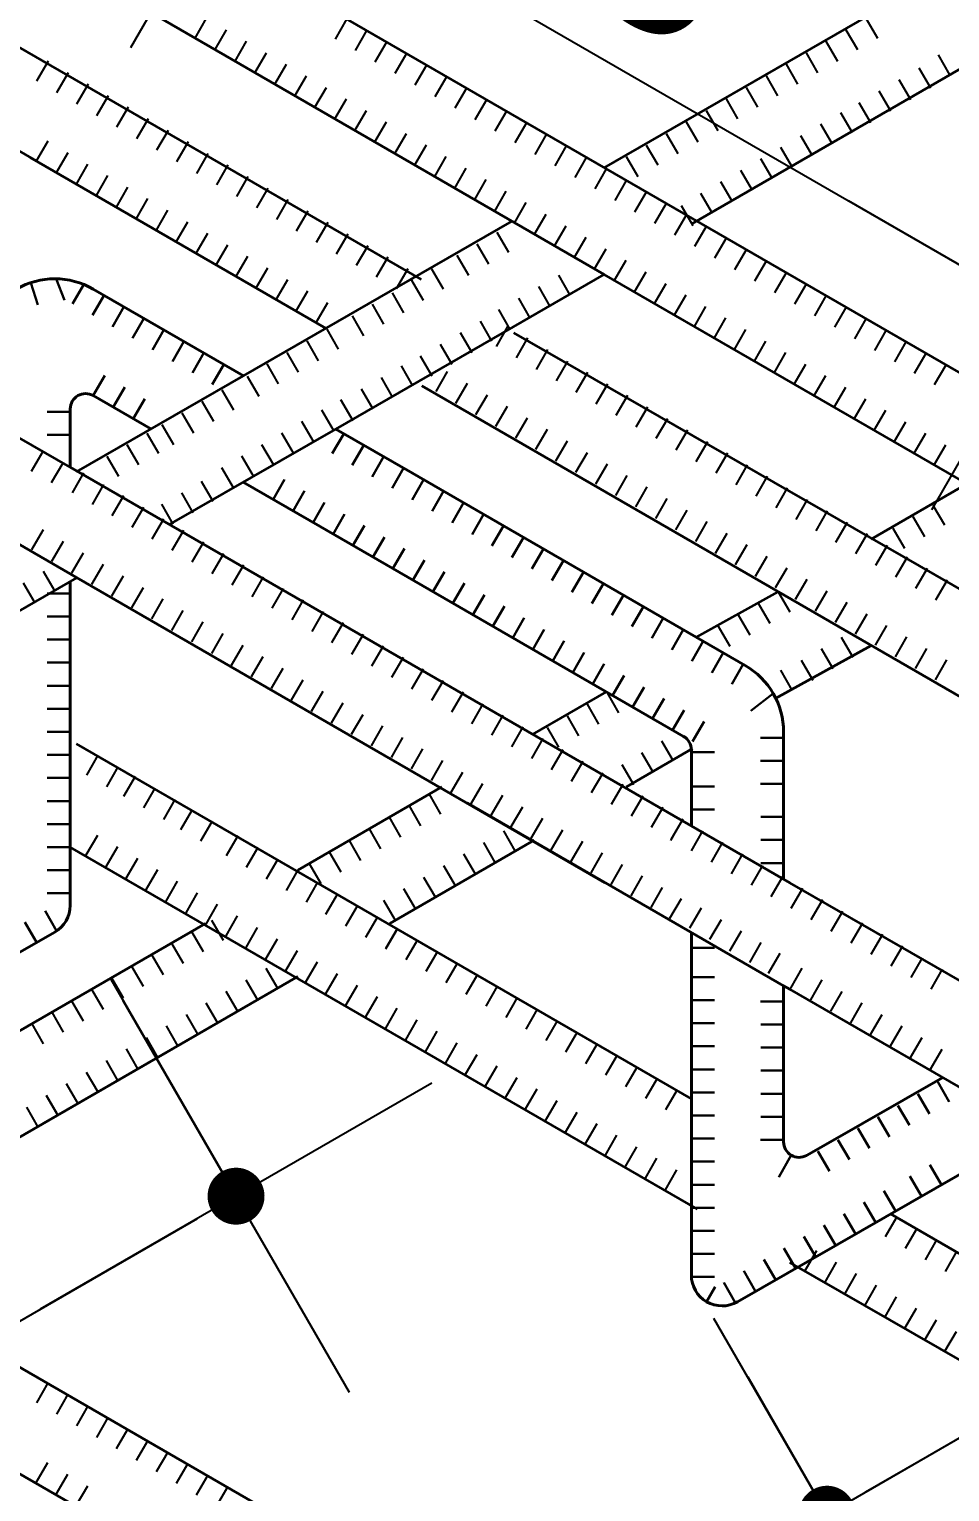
# Model space of a CAD drawing. Header units: inches. Extents: x -159432 to -126829, y -44881 to -40109.
# Drawn here: x -146583 to -146541.7, y -42221.3 to -42155.6 of the extents above; entities that cross this region are included whole.
import ezdxf

# ---------------------------------------------------------------- set-up
doc = ezdxf.new("R2010")
doc.units = ezdxf.units.IN
doc.header["$LTSCALE"] = 10
doc.header["$MEASUREMENT"] = 0
doc.header["$PDMODE"] = 34
doc.layers.get('0').update_dxf_attribs({"color": 140, "lineweight": 25})
doc.layers.get('Defpoints').update_dxf_attribs({"lineweight": 25})
for name, color, linetype, lineweight in [('DIM', 6, 'Continuous', 25), ('DIMENSION', 6, 'Continuous', 25), ('hatch', 141, 'Continuous', 30), ('LINTEL', 12, 'Continuous', 35), ('SLAB  RODS', 212, 'Continuous', 40)]:
    doc.layers.add(name, color=color, linetype=linetype, lineweight=lineweight)
doc.dimstyles.new('ARCHITECT$0', dxfattribs={"dimscale": 0, "dimtxt": 8, "dimasz": 2, "dimexe": 0, "dimexo": 3, "dimgap": 2, "dimtad": 1, "dimdec": 0, "dimlfac": -1, "dimzin": 3, "dimdsep": 46, "dimlunit": 4, "dimtxsty": 'Standard', "dimblk": 'DIM', "dimcen": 0.125, "dimdle": 10.5, "dimclrd": 6, "dimclre": 6, "dimclrt": 2, "dimadec": 0, "dimazin": 0, "dimtfac": 1, "dimtdec": 0, "dimtofl": 0, "dimtmove": 2, "dimatfit": 3, "dimldrblk": 'DOT', "dimfxl": 1, "dimfrac": 2, "dimtolj": 2, "dimtzin": 3, "dimlwd": -1, "dimlwe": -1, "dimarcsym": 0})

# ---------------------------------------------------------------- blocks, each defined once
blk = doc.blocks.new('DIM')
at = {"layer": 'DIM'}
for p, q in [((0, 5.082), (0, -5.082)), ((5.082, 0), (-5.082, 0))]:
    blk.add_line(p, q, dxfattribs=at)
at = {"layer": 'DIM', "const_width": 0.64}
blk.add_lwpolyline([(-0.32, 0, 1), (0.32, 0, 1)], format="xyb", close=True, dxfattribs=at)
blk = doc.blocks.new('*D385')
at = {"layer": 'Defpoints', "color": 0, "ltscale": 8}
for p in [(-146495.861, -42181.029), (-146490.796, -42189.803), (-146552.243, -42213.581)]:
    blk.add_point(p, dxfattribs=at)
at = {"layer": 'DIMENSION', "color": 6, "ltscale": 8}
for p, q in [((-146494.361, -42183.627), (-146490.796, -42189.803)), ((-146545.445, -42221.354), (-146492.528, -42190.803)), ((-146550.743, -42216.179), (-146547.177, -42222.354))]:
    blk.add_line(p, q, dxfattribs=at)
at = {"layer": 'DIMENSION', "color": 6, "ltscale": 8, "xscale": 2, "yscale": 2, "zscale": 2}
for p, rotation in [((-146490.796, -42189.803), 29.9999999999889), ((-146547.177, -42222.354), 209.9999999999889)]:
    blk.add_blockref('DIM', p, dxfattribs=dict(at, rotation=rotation))
at = {"layer": 'DIMENSION', "color": 2, "ltscale": 8, "insert": (-146521.987, -42200.882), "char_height": 8, "attachment_point": 5, "rotation": 30}
blk.add_mtext('\\A2;10"', dxfattribs=at)
blk = doc.blocks.new('_Dot')
at = {"color": 0, "linetype": 'ByBlock', "lineweight": -2}
blk.add_line((-0.5, 0), (-1, 0), dxfattribs=at)
at = {"color": 0, "linetype": 'ByBlock', "const_width": 0.5}
blk.add_lwpolyline([(-0.25, 0, 1), (0.25, 0, 1)], format="xyb", close=True, dxfattribs=at)
blk = doc.blocks.new('*D386')
at = {"layer": 'Defpoints', "color": 0, "ltscale": 8}
for p in [(-146580.87, -42195.709), (-146573.741, -42208.057), (-146636.842, -42228.024)]:
    blk.add_point(p, dxfattribs=at)
at = {"layer": 'DIMENSION', "color": 6, "ltscale": 8}
for p, q in [((-146579.37, -42198.307), (-146573.741, -42208.057)), ((-146627.981, -42239.372), (-146575.473, -42209.057)), ((-146635.342, -42230.622), (-146629.713, -42240.372))]:
    blk.add_line(p, q, dxfattribs=at)
at = {"layer": 'DIMENSION', "color": 6, "ltscale": 8, "xscale": 2, "yscale": 2, "zscale": 2}
for p, rotation in [((-146573.741, -42208.057), 29.99999999999401), ((-146629.713, -42240.372), 209.999999999994)]:
    blk.add_blockref('DIM', p, dxfattribs=dict(at, rotation=rotation))
at = {"layer": 'DIMENSION', "color": 2, "ltscale": 8, "insert": (-146604.727, -42219.019), "char_height": 8, "attachment_point": 5, "rotation": 30}
blk.add_mtext('\\A2;10"', dxfattribs=at)
blk = doc.blocks.new('*D369')
at = {"layer": 'Defpoints', "color": 0, "ltscale": 8}
for p in [(-146577.908, -42155.435), (-146537.405, -42168.398), (-146541.917, -42176.214)]:
    blk.add_point(p, dxfattribs=at)
at = {"layer": 'DIMENSION', "color": 6, "ltscale": 8}
for p, q in [((-146576.408, -42152.837), (-146573.395, -42147.619)), ((-146571.663, -42148.619), (-146539.137, -42167.398)), ((-146540.417, -42173.616), (-146537.405, -42168.398))]:
    blk.add_line(p, q, dxfattribs=at)
at = {"layer": 'DIMENSION', "color": 6, "ltscale": 8, "xscale": 2, "yscale": 2, "zscale": 2}
for p, rotation in [((-146573.395, -42147.619), 150.0000000000108), ((-146537.405, -42168.398), 330.0000000000108)]:
    blk.add_blockref('DIM', p, dxfattribs=dict(at, rotation=rotation))
at = {"layer": 'DIMENSION', "color": 2, "ltscale": 8, "insert": (-146552.4, -42152.813), "char_height": 8, "attachment_point": 5, "rotation": 330}
blk.add_mtext('\\A2;3"', dxfattribs=at)

msp = doc.modelspace()

# ---------------------------------------------------------------- linework, layer by layer
at = {"layer": 'DIMENSION'}
for p, q in [((-146575.58297, -42155.99897), (-146575.06411, -42155.10134)), ((-146568.77225, -42155.14237), (-146569.29111, -42156.04)), ((-146574.68507, -42156.51737), (-146574.16621, -42155.61974)), ((-146567.87435, -42155.66077), (-146568.39321, -42156.5584)), ((-146573.78718, -42157.03577), (-146573.26832, -42156.13814)), ((-146566.97646, -42156.17917), (-146567.49532, -42157.0768)), ((-146582.18498, -42157.03541), (-146582.70384, -42157.93305)), ((-146572.88928, -42157.55417), (-146572.37042, -42156.65654)), ((-146571.99139, -42158.07257), (-146571.47253, -42157.17494)), ((-146566.07856, -42156.69757), (-146566.59742, -42157.5952)), ((-146565.18067, -42157.21597), (-146565.69953, -42158.1136)), ((-146581.28709, -42157.55381), (-146581.80595, -42158.45145)), ((-146571.09349, -42158.59097), (-146570.57463, -42157.69334)), ((-146564.28277, -42157.73437), (-146564.80163, -42158.632)), ((-146580.38919, -42158.07221), (-146580.90805, -42158.96985)), ((-146570.1956, -42159.10937), (-146569.67674, -42158.21174)), ((-146563.38488, -42158.25277), (-146563.90374, -42159.1504)), ((-146579.4913, -42158.59061), (-146580.01015, -42159.48825)), ((-146578.5934, -42159.10901), (-146579.11226, -42160.00665)), ((-146569.2977, -42159.62777), (-146568.77884, -42158.73014)), ((-146562.48698, -42158.77117), (-146563.00584, -42159.6688)), ((-146577.69551, -42159.62741), (-146578.21436, -42160.52505)), ((-146568.3998, -42160.14617), (-146567.88095, -42159.24854)), ((-146567.50191, -42160.66457), (-146566.98305, -42159.76694)), ((-146561.58909, -42159.28957), (-146562.10795, -42160.1872)), ((-146560.69119, -42159.80797), (-146561.21005, -42160.7056)), ((-146576.79761, -42160.14581), (-146577.31647, -42161.04345)), ((-146566.60401, -42161.18297), (-146566.08516, -42160.28534)), ((-146559.7933, -42160.32637), (-146560.31216, -42161.224)), ((-146582.71043, -42161.52082), (-146582.19158, -42160.62319)), ((-146581.81254, -42162.03922), (-146581.29368, -42161.14159)), ((-146575.89972, -42160.66421), (-146576.41857, -42161.56185)), ((-146575.00182, -42161.18261), (-146575.52068, -42162.08025)), ((-146565.70612, -42161.70137), (-146565.18726, -42160.80374)), ((-146558.8954, -42160.84477), (-146559.41426, -42161.7424)), ((-146580.91464, -42162.55762), (-146580.39579, -42161.65999)), ((-146574.10393, -42161.70101), (-146574.62278, -42162.59865)), ((-146564.80822, -42162.21977), (-146564.28937, -42161.32214)), ((-146563.91033, -42162.73817), (-146563.39147, -42161.84054)), ((-146557.99751, -42161.36317), (-146558.51637, -42162.2608)), ((-146580.01675, -42163.07602), (-146579.49789, -42162.17839)), ((-146573.20603, -42162.21941), (-146573.72489, -42163.11705)), ((-146563.01243, -42163.25657), (-146562.49358, -42162.35894)), ((-146557.09961, -42161.88157), (-146557.61847, -42162.7792)), ((-146556.20172, -42162.39997), (-146556.72057, -42163.2976)), ((-146579.11885, -42163.59442), (-146578.6, -42162.69679)), ((-146572.30814, -42162.73781), (-146572.82699, -42163.63545)), ((-146562.11454, -42163.77497), (-146561.59568, -42162.87734)), ((-146555.30382, -42162.91837), (-146555.82268, -42163.816)), ((-146578.22096, -42164.11282), (-146577.7021, -42163.21519)), ((-146577.32306, -42164.63122), (-146576.80421, -42163.73359)), ((-146571.41024, -42163.25621), (-146571.9291, -42164.15385)), ((-146570.51235, -42163.77461), (-146571.0312, -42164.67225)), ((-146561.21664, -42164.29337), (-146560.69779, -42163.39574)), ((-146554.40593, -42163.43677), (-146554.92478, -42164.3344)), ((-146576.42517, -42165.14962), (-146575.90631, -42164.25199)), ((-146569.61445, -42164.29301), (-146570.13331, -42165.19065)), ((-146560.31875, -42164.81177), (-146559.79989, -42163.91414)), ((-146559.42085, -42165.33017), (-146558.902, -42164.43254)), ((-146553.50803, -42163.95517), (-146554.02689, -42164.8528)), ((-146552.61014, -42164.47357), (-146553.12899, -42165.3712)), ((-146575.52727, -42165.66802), (-146575.00841, -42164.77039)), ((-146568.71656, -42164.81141), (-146569.23541, -42165.70905)), ((-146558.52296, -42165.84857), (-146558.0041, -42164.95094)), ((-146551.71224, -42164.99197), (-146552.2311, -42165.8896)), ((-146574.62938, -42166.18642), (-146574.11052, -42165.28879)), ((-146573.73148, -42166.70482), (-146573.21262, -42165.80719)), ((-146567.81866, -42165.32981), (-146568.33752, -42166.22745)), ((-146557.62506, -42166.36697), (-146557.10621, -42165.46934)), ((-146550.81435, -42165.51037), (-146551.3332, -42166.408)), ((-146572.83359, -42167.22322), (-146572.31473, -42166.32559)), ((-146566.92077, -42165.84821), (-146567.43962, -42166.74585)), ((-146566.02287, -42166.36661), (-146566.54173, -42167.26425)), ((-146556.72717, -42166.88537), (-146556.20831, -42165.98774)), ((-146549.91645, -42166.02877), (-146550.43531, -42166.9264)), ((-146571.93569, -42167.74162), (-146571.41683, -42166.84399)), ((-146555.82927, -42167.40377), (-146555.31042, -42166.50614)), ((-146554.93138, -42167.92217), (-146554.41252, -42167.02454)), ((-146549.01856, -42166.54717), (-146549.53741, -42167.4448)), ((-146548.12066, -42167.06557), (-146548.63952, -42167.9632)), ((-146571.0378, -42168.26002), (-146570.51894, -42167.36239)), ((-146554.03348, -42168.44057), (-146553.51463, -42167.54294)), ((-146547.22277, -42167.58397), (-146547.74162, -42168.4816)), ((-146570.1399, -42168.77842), (-146569.62104, -42167.88079)), ((-146553.13559, -42168.95897), (-146552.61673, -42168.06134)), ((-146546.32487, -42168.10237), (-146546.84373, -42169)), ((-146561.53339, -42168.95861), (-146562.05225, -42169.85625)), ((-146552.23769, -42169.47737), (-146551.71883, -42168.57974)), ((-146551.3398, -42169.99577), (-146550.82094, -42169.09814)), ((-146545.42698, -42168.62077), (-146545.94583, -42169.5184)), ((-146560.6355, -42169.47701), (-146561.15436, -42170.37465)), ((-146550.4419, -42170.51417), (-146549.92304, -42169.61654)), ((-146544.52908, -42169.13917), (-146545.04794, -42170.0368)), ((-146543.63119, -42169.65757), (-146544.15004, -42170.5552)), ((-146559.7376, -42169.99541), (-146560.25646, -42170.89305)), ((-146549.54401, -42171.03257), (-146549.02515, -42170.13494)), ((-146542.73329, -42170.17597), (-146543.25215, -42171.0736)), ((-146564.75253, -42171.88882), (-146564.23367, -42170.99119)), ((-146558.83971, -42170.51381), (-146559.35857, -42171.41145)), ((-146557.94181, -42171.03221), (-146558.46067, -42171.92985)), ((-146548.64611, -42171.55097), (-146548.12725, -42170.65334)), ((-146541.83539, -42170.69437), (-146542.35425, -42171.592)), ((-146563.85464, -42172.40722), (-146563.33578, -42171.50959)), ((-146557.04392, -42171.55061), (-146557.56278, -42172.44825)), ((-146547.74822, -42172.06937), (-146547.22936, -42171.17174)), ((-146546.85032, -42172.58777), (-146546.33146, -42171.69014)), ((-146562.95674, -42172.92562), (-146562.43788, -42172.02799)), ((-146556.14602, -42172.06901), (-146556.66488, -42172.96665)), ((-146545.95243, -42173.10617), (-146545.43357, -42172.20854)), ((-146562.05885, -42173.44402), (-146561.53999, -42172.54639)), ((-146555.24813, -42172.58741), (-146555.76699, -42173.48505)), ((-146545.05453, -42173.62457), (-146544.53567, -42172.72694)), ((-146561.16095, -42173.96242), (-146560.64209, -42173.06479)), ((-146560.26306, -42174.48082), (-146559.7442, -42173.58319)), ((-146554.35023, -42173.10581), (-146554.86909, -42174.00345)), ((-146553.45234, -42173.62421), (-146553.9712, -42174.52185)), ((-146544.15664, -42174.14297), (-146543.63778, -42173.24534)), ((-146559.36516, -42174.99922), (-146558.8463, -42174.10159)), ((-146552.55444, -42174.14261), (-146553.0733, -42175.04025)), ((-146543.25874, -42174.66137), (-146542.73988, -42173.76374)), ((-146542.36085, -42175.17977), (-146541.84199, -42174.28214)), ((-146582.43171, -42174.58077), (-146582.95057, -42175.4784)), ((-146558.46726, -42175.51762), (-146557.94841, -42174.61999)), ((-146551.65655, -42174.66101), (-146552.17541, -42175.55865)), ((-146581.53408, -42175.09963), (-146582.05294, -42175.99726)), ((-146580.59342, -42175.54405), (-146581.11228, -42176.44168)), ((-146557.56937, -42176.03602), (-146557.05051, -42175.13839)), ((-146556.67147, -42176.55442), (-146556.15262, -42175.65679)), ((-146550.75865, -42175.17941), (-146551.27751, -42176.07705)), ((-146579.69579, -42176.06291), (-146580.21465, -42176.96054)), ((-146555.77358, -42177.07282), (-146555.25472, -42176.17519)), ((-146549.86076, -42175.69781), (-146550.37962, -42176.59545)), ((-146548.96286, -42176.21621), (-146549.48172, -42177.11385)), ((-146578.79816, -42176.58177), (-146579.31702, -42177.4794)), ((-146554.87568, -42177.59122), (-146554.35683, -42176.69359)), ((-146548.06497, -42176.73461), (-146548.58383, -42177.63225)), ((-146577.90053, -42177.10062), (-146578.41939, -42177.99825)), ((-146577.0029, -42177.61948), (-146577.52176, -42178.51711)), ((-146553.97779, -42178.10962), (-146553.45893, -42177.21199)), ((-146547.16707, -42177.25301), (-146547.68593, -42178.15065)), ((-146582.91466, -42178.99265), (-146582.39581, -42178.09502)), ((-146576.10527, -42178.13834), (-146576.62413, -42179.03597)), ((-146553.07989, -42178.62802), (-146552.56104, -42177.73039)), ((-146552.182, -42179.14642), (-146551.66314, -42178.24879)), ((-146546.26918, -42177.77141), (-146546.78803, -42178.66905)), ((-146545.37128, -42178.28981), (-146545.89014, -42179.18745)), ((-146582.01703, -42179.51151), (-146581.49818, -42178.61388)), ((-146575.20764, -42178.6572), (-146575.7265, -42179.55483)), ((-146551.2841, -42179.66482), (-146550.76525, -42178.76719)), ((-146544.47339, -42178.80821), (-146544.99224, -42179.70585)), ((-146581.1194, -42180.03037), (-146580.60055, -42179.13274)), ((-146574.31001, -42179.17605), (-146574.82887, -42180.07368)), ((-146550.38621, -42180.18322), (-146549.86735, -42179.28559)), ((-146543.57549, -42179.32661), (-146544.09435, -42180.22425)), ((-146580.22177, -42180.54923), (-146579.70291, -42179.6516)), ((-146579.32414, -42181.06809), (-146578.80528, -42180.17045)), ((-146573.41238, -42179.69491), (-146573.93124, -42180.59254)), ((-146572.51475, -42180.21377), (-146573.0336, -42181.1114)), ((-146549.48831, -42180.70162), (-146548.96946, -42179.80399)), ((-146542.6776, -42179.84501), (-146543.19645, -42180.74265)), ((-146578.42651, -42181.58694), (-146577.90765, -42180.68931)), ((-146571.61712, -42180.73263), (-146572.13597, -42181.63026)), ((-146548.59042, -42181.22002), (-146548.07156, -42180.32239)), ((-146547.69252, -42181.73842), (-146547.17367, -42180.84079)), ((-146541.7797, -42180.36341), (-146542.29856, -42181.26105)), ((-146577.52888, -42182.1058), (-146577.01002, -42181.20817)), ((-146570.71949, -42181.25148), (-146571.23834, -42182.14912)), ((-146546.79463, -42182.25682), (-146546.27577, -42181.35919)), ((-146576.63125, -42182.62466), (-146576.11239, -42181.72703)), ((-146575.73362, -42183.14352), (-146575.21476, -42182.24589)), ((-146569.82185, -42181.77034), (-146570.34071, -42182.66797)), ((-146545.89673, -42182.77522), (-146545.37788, -42181.87759)), ((-146574.83599, -42183.66237), (-146574.31713, -42182.76474)), ((-146568.92422, -42182.2892), (-146569.44308, -42183.18683)), ((-146568.02659, -42182.80806), (-146568.54545, -42183.70569)), ((-146544.99884, -42183.29362), (-146544.47998, -42182.39599)), ((-146573.93836, -42184.18123), (-146573.4195, -42183.2836)), ((-146567.12896, -42183.32692), (-146567.64782, -42184.22455)), ((-146544.10094, -42183.81202), (-146543.58208, -42182.91439)), ((-146543.20305, -42184.33042), (-146542.68419, -42183.43279)), ((-146573.04073, -42184.70009), (-146572.52187, -42183.80246)), ((-146566.23133, -42183.84577), (-146566.75019, -42184.7434)), ((-146542.30515, -42184.84882), (-146541.78629, -42183.95119)), ((-146572.1431, -42185.21895), (-146571.62424, -42184.32132)), ((-146571.24547, -42185.7378), (-146570.72661, -42184.84017)), ((-146565.3337, -42184.36463), (-146565.85256, -42185.26226)), ((-146570.34783, -42186.25666), (-146569.82898, -42185.35903)), ((-146564.43607, -42184.88349), (-146564.95493, -42185.78112)), ((-146563.53844, -42185.40235), (-146564.0573, -42186.29998)), ((-146569.4502, -42186.77552), (-146568.93135, -42185.87789)), ((-146562.64081, -42185.9212), (-146563.15967, -42186.81883)), ((-146568.55257, -42187.29438), (-146568.03372, -42186.39675)), ((-146561.74318, -42186.44006), (-146562.26204, -42187.33769)), ((-146567.65494, -42187.81324), (-146567.13608, -42186.9156)), ((-146566.75731, -42188.33209), (-146566.23845, -42187.43446)), ((-146560.84555, -42186.95892), (-146561.36441, -42187.85655)), ((-146559.94792, -42187.47778), (-146560.46677, -42188.37541)), ((-146565.85968, -42188.85095), (-146565.34082, -42187.95332)), ((-146559.05029, -42187.99663), (-146559.56914, -42188.89427)), ((-146579.94853, -42188.23337), (-146580.46739, -42189.131)), ((-146579.0509, -42188.75223), (-146579.56976, -42189.64986)), ((-146564.96205, -42189.36981), (-146564.44319, -42188.47218)), ((-146558.15266, -42188.51549), (-146558.67151, -42189.41312)), ((-146578.28222, -42189.19053), (-146578.80108, -42190.08816)), ((-146564.06442, -42189.88867), (-146563.54556, -42188.99104)), ((-146557.25502, -42189.03435), (-146557.77388, -42189.93198)), ((-146577.38459, -42189.70939), (-146577.90345, -42190.60702)), ((-146563.16679, -42190.40752), (-146562.64793, -42189.50989)), ((-146562.26916, -42190.92638), (-146561.7503, -42190.02875)), ((-146556.35739, -42189.55321), (-146556.87625, -42190.45084)), ((-146555.45976, -42190.07207), (-146555.97862, -42190.9697)), ((-146576.48696, -42190.22825), (-146577.00581, -42191.12588)), ((-146575.71201, -42190.68421), (-146576.23087, -42191.58184)), ((-146561.37153, -42191.44524), (-146560.85267, -42190.54761)), ((-146554.56213, -42190.59092), (-146555.08099, -42191.48855)), ((-146574.81438, -42191.20307), (-146575.33323, -42192.1007)), ((-146560.4739, -42191.9641), (-146559.95504, -42191.06647)), ((-146553.698, -42191.16774), (-146554.21686, -42192.06537)), ((-146553.6645, -42191.10978), (-146554.18336, -42192.00741)), ((-146580.47451, -42192.71969), (-146579.95566, -42191.82206)), ((-146573.66512, -42191.86537), (-146574.18398, -42192.763)), ((-146559.57627, -42192.48295), (-146559.05741, -42191.58532)), ((-146558.67863, -42193.00181), (-146558.15978, -42192.10418)), ((-146552.76687, -42191.62864), (-146553.28573, -42192.52627)), ((-146579.57688, -42193.23855), (-146579.05802, -42192.34092)), ((-146572.76749, -42192.38423), (-146573.28634, -42193.28186)), ((-146557.781, -42193.52067), (-146557.26215, -42192.62304)), ((-146551.86924, -42192.1475), (-146552.3881, -42193.04513)), ((-146550.97161, -42192.66635), (-146551.49047, -42193.56398)), ((-146578.67925, -42193.7574), (-146578.16039, -42192.85977)), ((-146577.78162, -42194.27626), (-146577.26276, -42193.37863)), ((-146571.86986, -42192.90309), (-146572.38871, -42193.80072)), ((-146570.97223, -42193.42195), (-146571.49108, -42194.31958)), ((-146556.88337, -42194.03953), (-146556.36452, -42193.1419)), ((-146550.07398, -42193.18521), (-146550.59284, -42194.08284)), ((-146576.88399, -42194.79512), (-146576.36513, -42193.89749)), ((-146570.07459, -42193.9408), (-146570.59345, -42194.83843)), ((-146555.98574, -42194.55839), (-146555.46689, -42193.66075)), ((-146549.17635, -42193.70407), (-146549.69521, -42194.6017)), ((-146575.98636, -42195.31398), (-146575.4675, -42194.41635)), ((-146569.19733, -42194.4949), (-146569.71619, -42195.39253)), ((-146555.08811, -42195.07724), (-146554.56925, -42194.17961)), ((-146554.24307, -42195.5657), (-146553.72421, -42194.66807)), ((-146548.27872, -42194.22293), (-146548.79757, -42195.12056)), ((-146548.27872, -42194.22293), (-146548.79757, -42195.12056)), ((-146547.38109, -42194.74178), (-146547.89994, -42195.63942)), ((-146575.08873, -42195.83284), (-146574.56987, -42194.9352)), ((-146568.2997, -42195.01376), (-146568.81856, -42195.91139)), ((-146553.34087, -42195.99077), (-146552.82201, -42195.09314)), ((-146546.48346, -42195.26064), (-146547.00231, -42196.15827)), ((-146574.1911, -42196.35169), (-146573.67224, -42195.45406)), ((-146573.29347, -42196.87055), (-146572.77461, -42195.97292)), ((-146567.40207, -42195.53261), (-146567.92093, -42196.43024)), ((-146566.50444, -42196.05147), (-146567.0233, -42196.9491)), ((-146566.48407, -42196.01623), (-146567.00293, -42196.91387)), ((-146552.44324, -42196.50962), (-146551.92438, -42195.61199)), ((-146545.58582, -42195.7795), (-146546.10468, -42196.67713)), ((-146572.39584, -42197.38941), (-146571.87698, -42196.49178)), ((-146565.58644, -42196.53509), (-146566.1053, -42197.43272)), ((-146551.54561, -42197.02848), (-146551.02675, -42196.13085)), ((-146550.64798, -42197.54734), (-146550.12912, -42196.64971)), ((-146544.68819, -42196.29836), (-146545.20705, -42197.19599)), ((-146571.49821, -42197.90827), (-146570.97935, -42197.01064)), ((-146564.68881, -42197.05395), (-146565.20767, -42197.95158)), ((-146549.80293, -42198.0358), (-146549.28407, -42197.13817)), ((-146543.79056, -42196.81722), (-146544.30942, -42197.71485)), ((-146542.89293, -42197.33607), (-146543.41179, -42198.2337)), ((-146570.60057, -42198.42712), (-146570.08172, -42197.52949)), ((-146563.79118, -42197.57281), (-146564.31004, -42198.47044)), ((-146548.8047, -42198.70925), (-146548.28584, -42197.81162)), ((-146541.9953, -42197.85493), (-146542.51416, -42198.75256)), ((-146569.70294, -42198.94598), (-146569.18409, -42198.04835)), ((-146568.80531, -42199.46484), (-146568.28646, -42198.56721)), ((-146562.89355, -42198.09167), (-146563.41241, -42198.9893)), ((-146561.99592, -42198.61052), (-146562.51478, -42199.50815)), ((-146547.90707, -42199.2281), (-146547.38821, -42198.33047)), ((-146567.90768, -42199.9837), (-146567.38882, -42199.08607)), ((-146561.09829, -42199.12938), (-146561.61715, -42200.02701)), ((-146547.00944, -42199.74696), (-146546.49058, -42198.84933)), ((-146567.01005, -42200.50255), (-146566.49119, -42199.60492)), ((-146567.01005, -42200.50255), (-146566.49119, -42199.60492)), ((-146560.20066, -42199.64824), (-146560.71951, -42200.54587)), ((-146546.1118, -42200.26582), (-146545.59295, -42199.36819)), ((-146545.21417, -42200.78468), (-146544.69532, -42199.88705)), ((-146566.11242, -42201.02141), (-146565.59356, -42200.12378)), ((-146565.21479, -42201.54027), (-146564.69593, -42200.64264)), ((-146559.30303, -42200.1671), (-146559.82188, -42201.06473)), ((-146544.31654, -42201.30354), (-146543.79769, -42200.4059)), ((-146564.31716, -42202.05913), (-146563.7983, -42201.1615)), ((-146558.4054, -42200.68595), (-146558.92425, -42201.58358)), ((-146557.50776, -42201.20481), (-146558.02662, -42202.10244)), ((-146543.41891, -42201.82239), (-146542.90005, -42200.92476)), ((-146563.41953, -42202.57799), (-146562.90067, -42201.68035)), ((-146556.61013, -42201.72367), (-146557.12899, -42202.6213)), ((-146542.52128, -42202.34125), (-146542.00242, -42201.44362)), ((-146562.5219, -42203.09684), (-146562.00304, -42202.19921)), ((-146555.7125, -42202.24253), (-146556.23136, -42203.14016)), ((-146555.7125, -42202.24253), (-146556.23136, -42203.14016)), ((-146561.62427, -42203.6157), (-146561.10541, -42202.71807)), ((-146560.72664, -42204.13456), (-146560.20778, -42203.23693)), ((-146554.81487, -42202.76138), (-146555.33373, -42203.65902)), ((-146553.91724, -42203.28024), (-146554.4361, -42204.17787)), ((-146559.82901, -42204.65342), (-146559.31015, -42203.75579)), ((-146558.93138, -42205.17227), (-146558.41252, -42204.27464)), ((-146558.03374, -42205.69113), (-146557.51489, -42204.7935)), ((-146557.13611, -42206.20999), (-146556.61726, -42205.31236)), ((-146556.23848, -42206.72885), (-146555.71963, -42205.83122)), ((-146555.34085, -42207.2477), (-146554.82199, -42206.35007)), ((-146554.44322, -42207.76656), (-146553.92436, -42206.86893)), ((-146544.0433, -42208.98768), (-146544.56216, -42209.88531)), ((-146543.14567, -42209.50653), (-146543.66453, -42210.40417)), ((-146548.15981, -42211.39857), (-146547.64095, -42210.50094)), ((-146542.24804, -42210.02539), (-146542.7669, -42210.92302)), ((-146547.26218, -42211.91742), (-146546.74332, -42211.01979)), ((-146541.35041, -42210.54425), (-146541.86927, -42211.44188)), ((-146546.36454, -42212.43628), (-146545.84569, -42211.53865)), ((-146546.36454, -42212.43628), (-146545.84569, -42211.53865)), ((-146545.46691, -42212.95514), (-146544.94806, -42212.05751)), ((-146544.56928, -42213.474), (-146544.05043, -42212.57637)), ((-146543.67165, -42213.99285), (-146543.15279, -42213.09522)), ((-146542.77402, -42214.51171), (-146542.25516, -42213.61408)), ((-146541.87639, -42215.03057), (-146541.35753, -42214.13294)), ((-146582.19391, -42216.4437), (-146582.71277, -42217.34133)), ((-146581.29628, -42216.96255), (-146581.81514, -42217.86018)), ((-146580.39865, -42217.48141), (-146580.9175, -42218.37904)), ((-146579.50102, -42218.00027), (-146580.01987, -42218.8979)), ((-146578.60339, -42218.51913), (-146579.12224, -42219.41676)), ((-146577.70575, -42219.03798), (-146578.22461, -42219.93561)), ((-146576.80812, -42219.55684), (-146577.32698, -42220.45447)), ((-146582.71989, -42220.93002), (-146582.20103, -42220.03239)), ((-146575.91049, -42220.0757), (-146576.42935, -42220.97333)), ((-146581.82226, -42221.44887), (-146581.3034, -42220.55124)), ((-146575.01286, -42220.59456), (-146575.53172, -42221.49219)), ((-146580.92463, -42221.96773), (-146580.40577, -42221.0701)), ((-146574.11523, -42221.11341), (-146574.63409, -42222.01105))]:
    msp.add_line(p, q, dxfattribs=at)
at = {"layer": 'DIMENSION', "ltscale": 15}
for p, q in [((-146545.42631, -42155.10175), (-146544.9079, -42155.99964)), ((-146546.3242, -42155.62016), (-146545.80579, -42156.51805)), ((-146547.22209, -42156.13857), (-146546.70368, -42157.03646)), ((-146549.01787, -42157.17538), (-146548.49946, -42158.07327)), ((-146548.11998, -42156.65697), (-146547.60157, -42157.55487)), ((-146542.18312, -42156.75731), (-146541.66471, -42157.6552)), ((-146549.91576, -42157.69379), (-146549.39736, -42158.59168)), ((-146543.94382, -42157.85488), (-146543.42542, -42158.75277)), ((-146543.04593, -42157.33647), (-146542.52753, -42158.23436)), ((-146550.81365, -42158.2122), (-146550.29525, -42159.11009)), ((-146544.84172, -42158.37329), (-146544.32331, -42159.27118)), ((-146551.71155, -42158.7306), (-146551.19314, -42159.62849)), ((-146545.73961, -42158.89169), (-146545.2212, -42159.78959)), ((-146553.50733, -42159.76742), (-146552.98892, -42160.66531)), ((-146552.60944, -42159.24901), (-146552.09103, -42160.1469)), ((-146547.46874, -42159.85851), (-146546.95033, -42160.7564)), ((-146546.57085, -42159.34011), (-146546.05244, -42160.238)), ((-146554.40522, -42160.28582), (-146553.88681, -42161.18371)), ((-146548.36663, -42160.37692), (-146547.84822, -42161.27481)), ((-146555.30311, -42160.80423), (-146554.7847, -42161.70212)), ((-146549.26452, -42160.89533), (-146548.74611, -42161.79322)), ((-146556.201, -42161.32264), (-146555.68259, -42162.22053)), ((-146550.16241, -42161.41373), (-146549.644, -42162.31163)), ((-146551.95819, -42162.45055), (-146551.43978, -42163.34844)), ((-146551.0603, -42161.93214), (-146550.54189, -42162.83003)), ((-146552.85608, -42162.96896), (-146552.33768, -42163.86685)), ((-146553.7332, -42163.52335), (-146553.21479, -42164.42124)), ((-146562.01685, -42164.7232), (-146561.49844, -42165.62109)), ((-146563.81263, -42165.76001), (-146563.29422, -42166.6579)), ((-146562.91474, -42165.2416), (-146562.39633, -42166.1395)), ((-146564.95515, -42166.3672), (-146564.43674, -42167.26509)), ((-146565.85304, -42166.8856), (-146565.33463, -42167.7835)), ((-146559.25122, -42166.64917), (-146558.73282, -42167.54706)), ((-146566.72821, -42167.44336), (-146566.20981, -42168.34125)), ((-146561.04701, -42167.68598), (-146560.5286, -42168.58387)), ((-146560.14911, -42167.16758), (-146559.63071, -42168.06547)), ((-146567.62611, -42167.96176), (-146567.1077, -42168.85965)), ((-146561.9449, -42168.20439), (-146561.42649, -42169.10228)), ((-146569.66652, -42169.08736), (-146569.14811, -42169.98525)), ((-146568.524, -42168.48017), (-146568.00559, -42169.37806)), ((-146562.76928, -42168.72109), (-146562.25087, -42169.61898)), ((-146570.56441, -42169.60576), (-146570.046, -42170.50365)), ((-146564.56506, -42169.7579), (-146564.04666, -42170.6558)), ((-146563.66717, -42169.2395), (-146563.14877, -42170.13739)), ((-146571.4623, -42170.12417), (-146570.94389, -42171.02206)), ((-146565.46295, -42170.27631), (-146564.94455, -42171.1742)), ((-146572.36019, -42170.64258), (-146571.84178, -42171.54047)), ((-146566.3216, -42170.73367), (-146565.80319, -42171.63157)), ((-146573.23536, -42171.20033), (-146572.71696, -42172.09822)), ((-146567.21949, -42171.25208), (-146566.70108, -42172.14997)), ((-146575.27578, -42172.32592), (-146574.75737, -42173.22381)), ((-146574.37788, -42171.80752), (-146573.85948, -42172.70541)), ((-146569.03918, -42172.24748), (-146568.52078, -42173.14537)), ((-146569.01527, -42172.2889), (-146568.49687, -42173.18679)), ((-146568.11738, -42171.77049), (-146567.59897, -42172.66838)), ((-146576.17367, -42172.84433), (-146575.65526, -42173.74222)), ((-146569.89783, -42172.70484), (-146569.37942, -42173.60273)), ((-146577.07156, -42173.36274), (-146576.55315, -42174.26063)), ((-146570.79572, -42173.22325), (-146570.27731, -42174.12114)), ((-146578.64543, -42174.27143), (-146578.12702, -42175.16932)), ((-146577.74754, -42173.75302), (-146577.22913, -42174.65091)), ((-146572.5915, -42174.26006), (-146572.07309, -42175.15796)), ((-146571.69361, -42173.74166), (-146571.1752, -42174.63955)), ((-146579.54332, -42174.78983), (-146579.02491, -42175.68772)), ((-146573.4894, -42174.77846), (-146572.97099, -42175.67635)), ((-146574.38729, -42175.29686), (-146573.86888, -42176.19476)), ((-146575.30873, -42175.92249), (-146574.79033, -42176.82038)), ((-146577.09629, -42176.95456), (-146576.57788, -42177.85245)), ((-146576.1984, -42176.43615), (-146575.67999, -42177.33404)), ((-146542.41631, -42176.9869), (-146541.8979, -42177.88479)), ((-146543.3142, -42177.50531), (-146542.79579, -42178.4032)), ((-146544.21209, -42178.02372), (-146543.69368, -42178.92161)), ((-146582.40572, -42179.96303), (-146581.88732, -42180.86092)), ((-146583.30361, -42180.48144), (-146582.78521, -42181.37933)), ((-146549.36916, -42180.88513), (-146548.85075, -42181.78302)), ((-146550.26705, -42181.40354), (-146549.74864, -42182.30143)), ((-146551.16494, -42181.92195), (-146550.64654, -42182.81984)), ((-146552.06283, -42182.44035), (-146551.54443, -42183.33824)), ((-146547.43343, -42183.44329), (-146546.91502, -42184.34118)), ((-146546.53553, -42182.92488), (-146546.01713, -42183.82277)), ((-146548.33132, -42183.9617), (-146547.81291, -42184.85959)), ((-146549.27032, -42184.4089), (-146548.75191, -42185.30679)), ((-146557.06358, -42185.42582), (-146556.54517, -42186.32371)), ((-146557.96147, -42185.94423), (-146557.44306, -42186.84212)), ((-146558.85936, -42186.46263), (-146558.34096, -42187.36053)), ((-146559.75725, -42186.98104), (-146559.23885, -42187.87893)), ((-146555.51445, -42188.10895), (-146554.99604, -42189.00684)), ((-146554.61655, -42187.59055), (-146554.09815, -42188.48844)), ((-146556.39451, -42188.65824), (-146555.8761, -42189.55613)), ((-146565.06669, -42189.98951), (-146564.54828, -42190.8874)), ((-146565.96458, -42190.50792), (-146565.44617, -42191.40581)), ((-146566.86247, -42191.02633), (-146566.34406, -42191.92422)), ((-146568.65825, -42192.06314), (-146568.13984, -42192.96103)), ((-146567.76036, -42191.54473), (-146567.24195, -42192.44263)), ((-146561.72177, -42191.63583), (-146561.20336, -42192.53372)), ((-146569.55614, -42192.58155), (-146569.03773, -42193.47944)), ((-146563.51755, -42192.67265), (-146562.99914, -42193.57054)), ((-146562.61966, -42192.15424), (-146562.10125, -42193.05213)), ((-146570.45403, -42193.09996), (-146569.93562, -42193.99785)), ((-146564.41544, -42193.19105), (-146563.89703, -42194.08894)), ((-146565.31333, -42193.70946), (-146564.79492, -42194.60735)), ((-146566.21122, -42194.22787), (-146565.69282, -42195.12576)), ((-146567.10911, -42194.74627), (-146566.59071, -42195.64417)), ((-146574.84544, -42195.64473), (-146574.32704, -42196.54262)), ((-146576.64123, -42196.68155), (-146576.12282, -42197.57944)), ((-146575.74333, -42196.16314), (-146575.22493, -42197.06103)), ((-146577.53912, -42197.19995), (-146577.02071, -42198.09784)), ((-146578.43701, -42197.71836), (-146577.9186, -42198.61625)), ((-146572.39842, -42197.80946), (-146571.88001, -42198.70735)), ((-146579.3349, -42198.23677), (-146578.81649, -42199.13466)), ((-146573.29631, -42198.32787), (-146572.7779, -42199.22576)), ((-146581.13068, -42199.27358), (-146580.61227, -42200.17147)), ((-146580.23279, -42198.75517), (-146579.71438, -42199.65307)), ((-146574.1942, -42198.84627), (-146573.67579, -42199.74416)), ((-146582.02857, -42199.79199), (-146581.51016, -42200.68988)), ((-146575.98998, -42199.88309), (-146575.47157, -42200.78098)), ((-146575.09209, -42199.36468), (-146574.57368, -42200.26257)), ((-146582.92646, -42200.3104), (-146582.40806, -42201.20829)), ((-146576.88787, -42200.40149), (-146576.36947, -42201.29938)), ((-146577.78576, -42200.9199), (-146577.26736, -42201.81779)), ((-146579.58155, -42201.95671), (-146579.06314, -42202.85461)), ((-146578.68365, -42201.43831), (-146578.16525, -42202.3362)), ((-146580.47944, -42202.47512), (-146579.96103, -42203.37301)), ((-146581.37733, -42202.99353), (-146580.85892, -42203.89142)), ((-146582.27522, -42203.51194), (-146581.75681, -42204.40983)), ((-146582.26879, -42203.53233), (-146581.75038, -42204.43022)), ((-146583.16668, -42204.05074), (-146582.64828, -42204.94863))]:
    msp.add_line(p, q, dxfattribs=at)
at = {"layer": 'hatch'}
for p, q in [((-146582.64615, -42167.98401), (-146582.96289, -42166.99678)), ((-146581.44632, -42167.7837), (-146581.82599, -42166.81892)), ((-146580.57385, -42167.04084), (-146581.09225, -42167.93873)), ((-146579.67596, -42167.55924), (-146580.19436, -42168.45713)), ((-146578.77806, -42168.07764), (-146579.29646, -42168.97553)), ((-146577.88017, -42168.59604), (-146578.39857, -42169.49393)), ((-146576.98227, -42169.11444), (-146577.50067, -42170.01233)), ((-146576.08438, -42169.63284), (-146576.60278, -42170.53073)), ((-146575.18648, -42170.15124), (-146575.70488, -42171.04913)), ((-146574.28859, -42170.66964), (-146574.80699, -42171.56753)), ((-146580.15714, -42172.0702), (-146579.63874, -42171.17231)), ((-146579.25924, -42172.5886), (-146578.74084, -42171.69071)), ((-146578.36135, -42173.107), (-146577.84295, -42172.20911)), ((-146581.19394, -42172.7973), (-146582.23074, -42172.7973)), ((-146581.19394, -42173.8341), (-146582.23074, -42173.8341)), ((-146568.90121, -42173.78004), (-146569.41961, -42174.67793)), ((-146568.00332, -42174.29844), (-146568.52172, -42175.19633)), ((-146567.10542, -42174.81684), (-146567.62382, -42175.71473)), ((-146566.20753, -42175.33524), (-146566.72593, -42176.23313)), ((-146572.07608, -42176.7358), (-146571.55768, -42175.83791)), ((-146565.30963, -42175.85364), (-146565.82803, -42176.75153)), ((-146571.17819, -42177.2542), (-146570.65979, -42176.35631)), ((-146570.28029, -42177.7726), (-146569.76189, -42176.87471)), ((-146564.41174, -42176.37204), (-146564.93014, -42177.26993)), ((-146563.51384, -42176.89044), (-146564.03224, -42177.78833)), ((-146569.3824, -42178.291), (-146568.864, -42177.39311)), ((-146562.61595, -42177.40884), (-146563.13435, -42178.30673)), ((-146568.4845, -42178.8094), (-146567.9661, -42177.91151)), ((-146561.71805, -42177.92724), (-146562.23645, -42178.82513)), ((-146567.58661, -42179.3278), (-146567.06821, -42178.42991)), ((-146566.68871, -42179.8462), (-146566.17031, -42178.94831)), ((-146560.82016, -42178.44564), (-146561.33856, -42179.34353)), ((-146565.79081, -42180.3646), (-146565.27241, -42179.46671)), ((-146559.92226, -42178.96404), (-146560.44066, -42179.86193)), ((-146559.02437, -42179.48244), (-146559.54277, -42180.38033)), ((-146564.89292, -42180.883), (-146564.37452, -42179.98511)), ((-146558.12647, -42180.00084), (-146558.64487, -42180.89873)), ((-146563.99502, -42181.4014), (-146563.47662, -42180.50351)), ((-146557.22858, -42180.51924), (-146557.74698, -42181.41713)), ((-146581.19394, -42180.96158), (-146582.23074, -42180.96158)), ((-146563.09713, -42181.9198), (-146562.57873, -42181.02191)), ((-146562.19923, -42182.4382), (-146561.68083, -42181.54031)), ((-146556.33068, -42181.03764), (-146556.84908, -42181.93553)), ((-146555.43279, -42181.55604), (-146555.95119, -42182.45393)), ((-146581.19394, -42181.99838), (-146582.23074, -42181.99838)), ((-146561.30134, -42182.9566), (-146560.78294, -42182.05871)), ((-146554.53489, -42182.07444), (-146555.05329, -42182.97233)), ((-146560.40344, -42183.475), (-146559.88504, -42182.57711)), ((-146553.637, -42182.59284), (-146554.1554, -42183.49073)), ((-146581.19394, -42183.03518), (-146582.23074, -42183.03518)), ((-146559.50555, -42183.9934), (-146558.98715, -42183.09551)), ((-146552.7391, -42183.11124), (-146553.2575, -42184.00913)), ((-146581.19394, -42184.07198), (-146582.23074, -42184.07198)), ((-146558.60765, -42184.5118), (-146558.08925, -42183.61391)), ((-146557.70976, -42185.0302), (-146557.19136, -42184.13231)), ((-146551.84121, -42183.62964), (-146552.35961, -42184.52753)), ((-146550.94331, -42184.14804), (-146551.46171, -42185.04593)), ((-146556.81186, -42185.5486), (-146556.29346, -42184.65071)), ((-146581.19394, -42185.10878), (-146582.23074, -42185.10878)), ((-146555.91397, -42186.067), (-146555.39557, -42185.16911)), ((-146549.59057, -42185.46369), (-146550.59588, -42186.23631)), ((-146581.19394, -42186.14558), (-146582.23074, -42186.14558)), ((-146555.01607, -42186.5854), (-146554.49767, -42185.68751)), ((-146554.11818, -42187.1038), (-146553.59978, -42186.20591)), ((-146553.22028, -42187.6222), (-146552.70188, -42186.72431)), ((-146581.19394, -42187.18238), (-146582.23074, -42187.18238)), ((-146549.12755, -42187.44867), (-146550.16435, -42187.44867)), ((-146553.27475, -42188.0898), (-146552.23795, -42188.0898)), ((-146581.19394, -42188.21918), (-146582.23074, -42188.21918)), ((-146549.12755, -42188.48547), (-146550.16435, -42188.48547)), ((-146581.19394, -42189.25598), (-146582.23074, -42189.25598)), ((-146553.27475, -42189.64156), (-146552.23795, -42189.64156)), ((-146549.12755, -42189.52227), (-146550.16435, -42189.52227)), ((-146581.19394, -42190.29278), (-146582.23074, -42190.29278)), ((-146553.27475, -42190.67836), (-146552.23795, -42190.67836)), ((-146581.19394, -42191.32958), (-146582.23074, -42191.32958)), ((-146550.15142, -42191.00742), (-146549.11462, -42191.00742)), ((-146550.15142, -42192.04422), (-146549.11462, -42192.04422)), ((-146581.19394, -42192.36638), (-146582.23074, -42192.36638)), ((-146581.19394, -42193.40318), (-146582.23074, -42193.40318)), ((-146550.15142, -42193.08102), (-146549.11462, -42193.08102)), ((-146581.19394, -42194.43998), (-146582.23074, -42194.43998)), ((-146582.32757, -42195.22885), (-146581.80916, -42196.12674)), ((-146583.22784, -42195.7431), (-146582.70944, -42196.64099)), ((-146553.27475, -42196.89916), (-146552.23795, -42196.89916)), ((-146553.27475, -42198.20922), (-146552.23795, -42198.20922)), ((-146553.27475, -42199.24602), (-146552.23795, -42199.24602)), ((-146550.16435, -42199.30182), (-146549.12755, -42199.30182)), ((-146553.27475, -42200.28282), (-146552.23795, -42200.28282)), ((-146550.15142, -42200.33862), (-146549.11462, -42200.33862)), ((-146553.27475, -42201.31962), (-146552.23795, -42201.31962)), ((-146550.15142, -42201.37542), (-146549.11462, -42201.37542)), ((-146553.27475, -42202.35642), (-146552.23795, -42202.35642)), ((-146550.15142, -42202.41222), (-146549.11462, -42202.41222)), ((-146542.20101, -42202.92049), (-146541.6826, -42203.81838)), ((-146553.27475, -42203.39322), (-146552.23795, -42203.39322)), ((-146550.15142, -42203.44902), (-146549.11462, -42203.44902)), ((-146543.08692, -42203.45963), (-146542.56851, -42204.35752)), ((-146553.27475, -42204.43002), (-146552.23795, -42204.43002)), ((-146550.15142, -42204.48582), (-146549.11462, -42204.48582)), ((-146544.88747, -42204.48814), (-146544.36906, -42205.38603)), ((-146543.98719, -42203.97388), (-146543.46878, -42204.87178)), ((-146545.78774, -42205.00239), (-146545.26934, -42205.90028)), ((-146553.27475, -42205.46682), (-146552.23795, -42205.46682)), ((-146550.16435, -42205.52262), (-146549.12755, -42205.52262)), ((-146546.68802, -42205.51665), (-146546.16961, -42206.41454)), ((-146553.27475, -42206.50362), (-146552.23795, -42206.50362)), ((-146548.78333, -42206.21826), (-146549.34932, -42207.19857)), ((-146547.58829, -42206.0309), (-146547.06989, -42206.92879)), ((-146543.45443, -42207.15563), (-146542.93602, -42208.05352)), ((-146542.55415, -42206.64138), (-146542.03574, -42207.53927)), ((-146553.27475, -42207.54042), (-146552.23795, -42207.54042)), ((-146544.6154, -42207.8188), (-146544.097, -42208.71669)), ((-146545.51568, -42208.33306), (-146544.99727, -42209.23095)), ((-146553.27475, -42208.57722), (-146552.23795, -42208.57722)), ((-146546.41596, -42208.84731), (-146545.89755, -42209.7452)), ((-146553.27475, -42209.61402), (-146552.23795, -42209.61402)), ((-146553.27475, -42209.61402), (-146552.23795, -42209.61402)), ((-146547.31623, -42209.36157), (-146546.79782, -42210.25946)), ((-146549.11678, -42210.39008), (-146548.59838, -42211.28797)), ((-146548.21651, -42209.87582), (-146547.6981, -42210.77371)), ((-146553.27475, -42210.65082), (-146552.23795, -42210.65082)), ((-146550.01706, -42210.90433), (-146549.49865, -42211.80222)), ((-146553.27475, -42211.68762), (-146552.23795, -42211.68762)), ((-146550.91734, -42211.41858), (-146550.39893, -42212.31648)), ((-146552.58609, -42212.80283), (-146552.20247, -42212.13839)), ((-146551.81761, -42211.93284), (-146551.2992, -42212.83073))]:
    msp.add_line(p, q, dxfattribs=at)
at = {"layer": 'LINTEL', "ltscale": 15}
for p, q in [((-146613.06619, -42129.56925), (-146475.20639, -42209.16264)), ((-146557.19051, -42166.6206), (-146614.83971, -42133.29762)), ((-146581.19394, -42175.29295), (-146637.41035, -42142.83639)), ((-146557.18814, -42161.83046), (-146525.0385, -42143.26885)), ((-146582.71043, -42161.52082), (-146612.87558, -42144.20229)), ((-146581.20044, -42180.07759), (-146639.18387, -42146.56477)), ((-146553.25637, -42164.34922), (-146523.51063, -42147.17551)), ((-146565.40874, -42166.84715), (-146584.81339, -42155.64387)), ((-146582.99022, -42161.36336), (-146569.68466, -42169.04533)), ((-146565.42169, -42166.5841), (-146561.33527, -42164.2248)), ((-146573.40913, -42171.17739), (-146565.42169, -42166.5841)), ((-146561.27449, -42168.97849), (-146557.18814, -42166.61923)), ((-146477.52517, -42212.61267), (-146557.18814, -42166.61923)), ((-146569.26212, -42173.57167), (-146561.27449, -42168.97849)), ((-146522.4293, -42191.56353), (-146561.26154, -42169.24154)), ((-146580.91662, -42175.49469), (-146573.40913, -42171.17739)), ((-146526.68156, -42193.99115), (-146565.39451, -42171.62771)), ((-146576.73367, -42177.86809), (-146569.26212, -42173.57167)), ((-146549.12755, -42193.80649), (-146581.19394, -42175.29295)), ((-146545.19577, -42178.51711), (-146540.88809, -42176.03007)), ((-146545.19577, -42178.51711), (-146544.91057, -42178.35245)), ((-146657.68796, -42224.41361), (-146580.89145, -42180.25897)), ((-146557.16194, -42193.9751), (-146581.20044, -42180.07759)), ((-146553.04652, -42182.93375), (-146549.36916, -42180.88513)), ((-146549.47838, -42185.67451), (-146545.18572, -42183.3019)), ((-146560.40836, -42187.3001), (-146557.09327, -42185.38613)), ((-146553.27475, -42203.68719), (-146580.91662, -42187.72815)), ((-146553.27493, -42191.412), (-146559.18889, -42187.99757)), ((-146556.19029, -42189.65506), (-146553.21809, -42187.93915)), ((-146570.96932, -42193.39748), (-146564.48598, -42189.65432)), ((-146549.12755, -42198.59804), (-146563.35823, -42190.37918)), ((-146566.82111, -42195.79244), (-146560.33749, -42192.04932)), ((-146552.99873, -42191.57147), (-146552.99744, -42191.57072)), ((-146552.99744, -42191.57221), (-146552.99873, -42191.57147)), ((-146552.99744, -42208.63608), (-146581.19394, -42192.36638)), ((-146548.85024, -42193.9666), (-146549.12755, -42193.80649)), ((-146498.81916, -42222.80935), (-146548.85024, -42193.9666)), ((-146596.58027, -42208.18397), (-146575.11652, -42195.79186)), ((-146586.52625, -42202.37928), (-146575.11652, -42195.79186)), ((-146592.42546, -42210.57435), (-146570.96842, -42198.18677)), ((-146582.37845, -42204.77401), (-146570.96842, -42198.18677)), ((-146548.83731, -42198.76567), (-146549.12755, -42198.59804)), ((-146501.13793, -42226.25938), (-146548.85024, -42198.75537)), ((-146522.45595, -42250.97126), (-146599.50773, -42206.4854)), ((-146548.81021, -42206.2648), (-146548.85024, -42206.24169)), ((-146524.77473, -42254.42129), (-146603.67706, -42208.86701)), ((-146537.41889, -42212.84158), (-146544.31957, -42208.85747)), ((-146540.97876, -42215.54943), (-146548.85024, -42211.03046))]:
    msp.add_line(p, q, dxfattribs=at)
at = {"layer": 'SLAB  RODS'}
for p, q in [((-146573.40913, -42171.17739), (-146580.15714, -42167.28143)), ((-146580.15714, -42172.0702), (-146577.56455, -42173.56703)), ((-146581.19394, -42172.6688), (-146581.19394, -42175.29295)), ((-146565.81478, -42175.56199), (-146569.26212, -42173.57167)), ((-146565.81478, -42175.56199), (-146550.85555, -42184.1987)), ((-146573.41764, -42175.96125), (-146569.96198, -42177.95638)), ((-146569.96198, -42177.95638), (-146553.62035, -42187.39122)), ((-146581.19394, -42180.43289), (-146581.19394, -42194.41368)), ((-146549.12755, -42187.19169), (-146549.12755, -42193.80649)), ((-146553.27498, -42187.97199), (-146553.27493, -42191.412)), ((-146581.19394, -42193.84047), (-146581.19394, -42194.98689)), ((-146581.89078, -42196.18733), (-146637.25291, -42227.75825)), ((-146553.27485, -42196.20278), (-146553.27475, -42202.35642)), ((-146549.12755, -42198.59804), (-146549.12755, -42204.75081)), ((-146553.27475, -42202.35642), (-146553.27475, -42211.6071)), ((-146541.96891, -42202.72215), (-146547.33359, -42205.78655)), ((-146549.12755, -42204.75081), (-146549.12755, -42205.62046)), ((-146538.43464, -42205.48225), (-146551.20623, -42212.80721)), ((-146547.33359, -42205.78655), (-146548.09352, -42206.22064))]:
    msp.add_line(p, q, dxfattribs=at)
for centre, radius, start, end in [((-146581.88514, -42170.27441), 3.456, 60, 180), ((-146580.50274, -42172.6688), 0.6912, 60, 180), ((-146552.58355, -42187.19169), 3.456, 0, 60), ((-146553.96595, -42187.98982), 0.6912, 0, 60), ((-146582.57634, -42194.98689), 1.3824, 299.7302329, 0), ((-146548.43635, -42205.62046), 0.6912, 180, 299.735825), ((-146551.89235, -42211.6071), 1.3824, 180, 299.7572211)]:
    msp.add_arc(centre, radius, start, end, dxfattribs=at)

# ---------------------------------------------------------------- dimensions: what is measured, and where the dimension line sits
at = {"layer": 'DIMENSION', "ltscale": 8}
for p1, p2, distance, text, picture, middle in [((-146577.9079, -42155.43525), (-146541.9173, -42176.21444), 9.02531, '3"', '*D369', (-146552.39995, -42152.81255)), ((-146552.24276, -42213.58103), (-146495.86107, -42181.02905), -10.13073, '10"', '*D385', (-146521.98655, -42200.88235)), ((-146636.84199, -42228.02416), (-146580.87014, -42195.7088), -14.25855, '10"', '*D386', (-146604.72679, -42219.01859))]:
    dim = msp.add_aligned_dim(p1=p1, p2=p2, distance=distance, text=text, dimstyle='ARCHITECT$0', override={"dimscale": 1}, dxfattribs=at)
    dim.commit()
    dim.dimension.update_dxf_attribs({"geometry": picture, "text_midpoint": middle})

doc.saveas('drawing.dxf')
